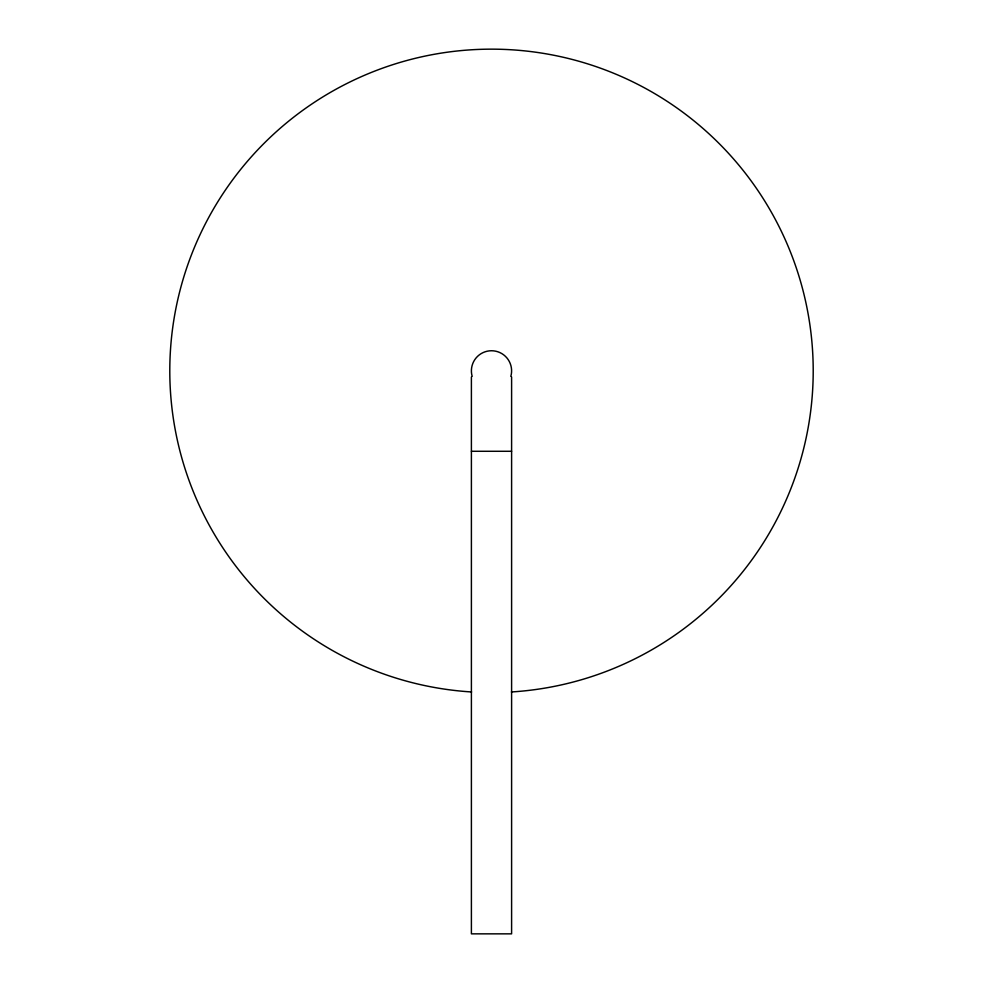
<?xml version="1.0" encoding="UTF-8"?>
<svg xmlns="http://www.w3.org/2000/svg" width="983" height="983" viewBox="0 0 983 983"><rect width="100%" height="100%" fill="white"/><g stroke="black" fill="none" stroke-linecap="round" stroke-linejoin="round"><path stroke-width="1.47" d="M471.398 451.283L511.602 451.283M511.602 376.981L511.602 933.85L471.398 933.85L471.398 376.981M471.607 691.958A321.711 321.711 0 0 1 216.272 204.292A321.711 321.711 0 0 1 766.728 204.292A321.711 321.711 0 0 1 511.393 691.958M472.172 376.391A20.102 20.102 0 0 1 491.5 350.747A20.102 20.102 0 0 1 510.828 376.391"/></g></svg>
